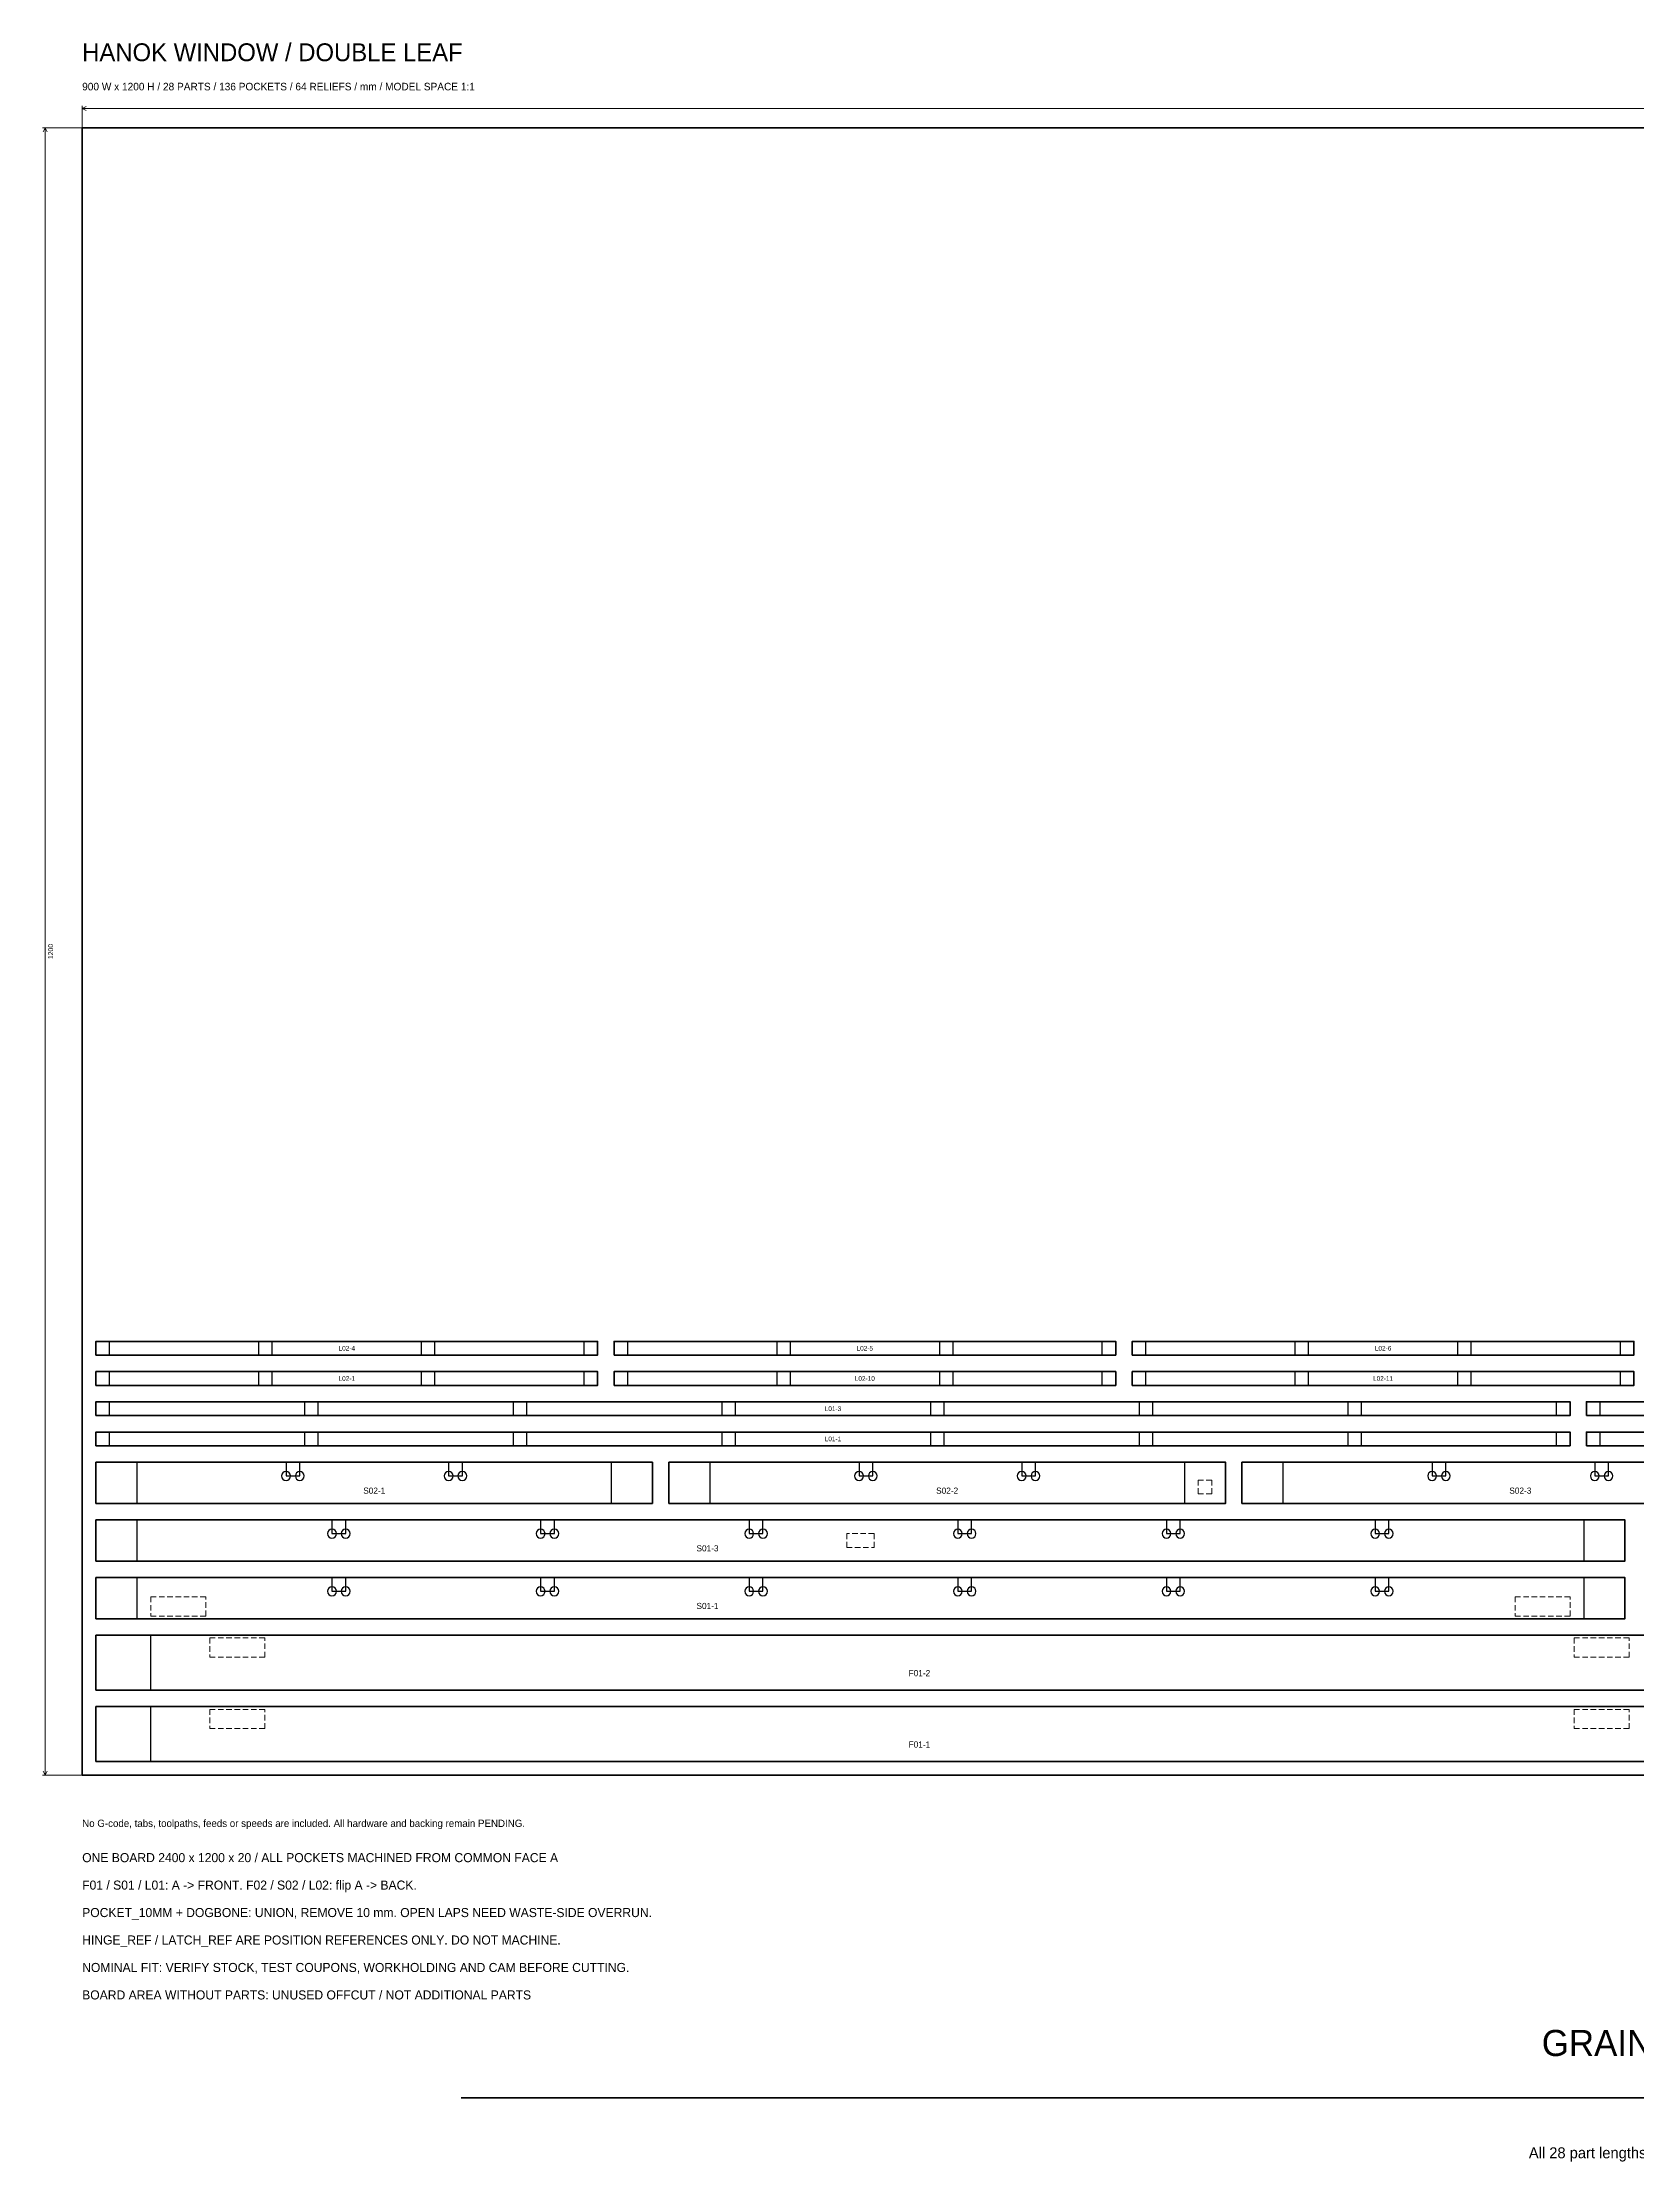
# Model space of a CAD drawing. Header units: millimetres. Extents: x -29 to 4100, y -456 to 1390.
# Drawn here: x -29 to 1133, y -281 to 1262 of the extents above; entities that cross this region are included whole.
import ezdxf
from ezdxf.enums import TextEntityAlignment as Align

# ---------------------------------------------------------------- set-up
doc = ezdxf.new("R2010")
doc.units = ezdxf.units.MM
doc.linetypes.add('REF_DASH', pattern=[6, 4, -2])
for name, color, linetype, lineweight in [('BOARD_BOUNDARY', 8, 'Continuous', 35), ('CUT_THROUGH', 7, 'Continuous', 35), ('DIMENSIONS', 3, 'Continuous', 18), ('DOGBONE', 6, 'Continuous', 25), ('GRAIN_DIRECTION', 3, 'Continuous', 35), ('HINGE_REF', 4, 'REF_DASH', 18), ('LATCH_REF', 4, 'REF_DASH', 18), ('NOTES', 7, 'Continuous', 18), ('PART_ID', 7, 'Continuous', 18), ('POCKET_10MM', 30, 'Continuous', 25)]:
    doc.layers.add(name, color=color, linetype=linetype, lineweight=lineweight)

msp = doc.modelspace()

# ---------------------------------------------------------------- linework, layer by layer
at = {"layer": 'BOARD_BOUNDARY'}
msp.add_lwpolyline([(0, 0), (2400, 0), (2400, 1200), (0, 1200)], close=True, dxfattribs=at)
at = {"layer": 'CUT_THROUGH'}
for points in [[(10, 306), (375.5, 306), (375.5, 316), (10, 316)], [(387.5, 306), (753, 306), (753, 316), (387.5, 316)], [(765, 306), (1130.5, 306), (1130.5, 316), (765, 316)], [(10, 284), (375.5, 284), (375.5, 294), (10, 294)], [(387.5, 284), (753, 284), (753, 294), (387.5, 294)], [(765, 284), (1130.5, 284), (1130.5, 294), (765, 294)], [(10, 262), (1084, 262), (1084, 272), (10, 272)], [(1096, 262), (2170, 262), (2170, 272), (1096, 272)], [(10, 240), (1084, 240), (1084, 250), (10, 250)], [(1096, 240), (2170, 240), (2170, 250), (1096, 250)], [(10, 198), (415.5, 198), (415.5, 228), (10, 228)], [(427.5, 198), (833, 198), (833, 228), (427.5, 228)], [(845, 198), (1250.5, 198), (1250.5, 228), (845, 228)], [(10, 156), (1124, 156), (1124, 186), (10, 186)], [(10, 114), (1124, 114), (1124, 144), (10, 144)], [(10, 62), (1210, 62), (1210, 102), (10, 102)], [(10, 10), (1210, 10), (1210, 50), (10, 50)]]:
    msp.add_lwpolyline(points, close=True, dxfattribs=at)
at = {"layer": 'DIMENSIONS'}
for p, q in [((0, 1200), (0, 1216)), ((0, 1214), (3, 1215.5)), ((0, 1214), (2400, 1214)), ((0, 1214), (3, 1212.5)), ((0, 1200), (-29, 1200)), ((-27, 1200), (-28.5, 1197)), ((-27, 0), (-27, 1200)), ((-27, 1200), (-25.5, 1197)), ((0, 0), (-29, 0)), ((-27, 0), (-28.5, 3)), ((-27, 0), (-25.5, 3))]:
    msp.add_line(p, q, dxfattribs=at)
at = {"layer": 'DOGBONE'}
for points in [[(151.7, 218, 1), (145.3, 218, 1)], [(161.7, 218, 1), (155.3, 218, 1)], [(270.2, 218, 1), (263.8, 218, 1)], [(280.2, 218, 1), (273.8, 218, 1)], [(569.2, 218, 1), (562.8, 218, 1)], [(579.2, 218, 1), (572.8, 218, 1)], [(687.7, 218, 1), (681.3, 218, 1)], [(697.7, 218, 1), (691.3, 218, 1)], [(986.7, 218, 1), (980.3, 218, 1)], [(996.7, 218, 1), (990.3, 218, 1)], [(1105.2, 218, 1), (1098.8, 218, 1)], [(1115.2, 218, 1), (1108.8, 218, 1)], [(185.2, 176, 1), (178.8, 176, 1)], [(195.2, 176, 1), (188.8, 176, 1)], [(337.2, 176, 1), (330.8, 176, 1)], [(347.2, 176, 1), (340.8, 176, 1)], [(489.2, 176, 1), (482.8, 176, 1)], [(499.2, 176, 1), (492.8, 176, 1)], [(641.2, 176, 1), (634.8, 176, 1)], [(651.2, 176, 1), (644.8, 176, 1)], [(793.2, 176, 1), (786.8, 176, 1)], [(803.2, 176, 1), (796.8, 176, 1)], [(945.2, 176, 1), (938.8, 176, 1)], [(955.2, 176, 1), (948.8, 176, 1)], [(185.2, 134, 1), (178.8, 134, 1)], [(195.2, 134, 1), (188.8, 134, 1)], [(337.2, 134, 1), (330.8, 134, 1)], [(347.2, 134, 1), (340.8, 134, 1)], [(489.2, 134, 1), (482.8, 134, 1)], [(499.2, 134, 1), (492.8, 134, 1)], [(641.2, 134, 1), (634.8, 134, 1)], [(651.2, 134, 1), (644.8, 134, 1)], [(793.2, 134, 1), (786.8, 134, 1)], [(803.2, 134, 1), (796.8, 134, 1)], [(945.2, 134, 1), (938.8, 134, 1)], [(955.2, 134, 1), (948.8, 134, 1)]]:
    msp.add_lwpolyline(points, format="xyb", close=True, dxfattribs=at)
at = {"layer": 'GRAIN_DIRECTION'}
msp.add_line((276, -235), (2124, -235), dxfattribs=at)
at = {"layer": 'HINGE_REF'}
for points in [[(90, 130), (50, 130), (50, 116), (90, 116)], [(1084, 130), (1044, 130), (1044, 116), (1084, 116)], [(93, 86), (133, 86), (133, 100), (93, 100)], [(1087, 86), (1127, 86), (1127, 100), (1087, 100)], [(133, 48), (93, 48), (93, 34), (133, 34)], [(1127, 48), (1087, 48), (1087, 34), (1127, 34)]]:
    msp.add_lwpolyline(points, close=True, dxfattribs=at)
at = {"layer": 'LATCH_REF'}
for points in [[(823, 215), (823, 205), (813, 205), (813, 215)], [(577, 176), (557, 176), (557, 166), (577, 166)]]:
    msp.add_lwpolyline(points, close=True, dxfattribs=at)
at = {"layer": 'POCKET_10MM'}
for points in [[(10, 306), (20, 306), (20, 316), (10, 316)], [(128.5, 306), (138.5, 306), (138.5, 316), (128.5, 316)], [(247, 306), (257, 306), (257, 316), (247, 316)], [(365.5, 306), (375.5, 306), (375.5, 316), (365.5, 316)], [(387.5, 306), (397.5, 306), (397.5, 316), (387.5, 316)], [(506, 306), (516, 306), (516, 316), (506, 316)], [(624.5, 306), (634.5, 306), (634.5, 316), (624.5, 316)], [(743, 306), (753, 306), (753, 316), (743, 316)], [(765, 306), (775, 306), (775, 316), (765, 316)], [(883.5, 306), (893.5, 306), (893.5, 316), (883.5, 316)], [(1002, 306), (1012, 306), (1012, 316), (1002, 316)], [(1120.5, 306), (1130.5, 306), (1130.5, 316), (1120.5, 316)], [(10, 284), (20, 284), (20, 294), (10, 294)], [(128.5, 284), (138.5, 284), (138.5, 294), (128.5, 294)], [(247, 284), (257, 284), (257, 294), (247, 294)], [(365.5, 284), (375.5, 284), (375.5, 294), (365.5, 294)], [(387.5, 284), (397.5, 284), (397.5, 294), (387.5, 294)], [(506, 284), (516, 284), (516, 294), (506, 294)], [(624.5, 284), (634.5, 284), (634.5, 294), (624.5, 294)], [(743, 284), (753, 284), (753, 294), (743, 294)], [(765, 284), (775, 284), (775, 294), (765, 294)], [(883.5, 284), (893.5, 284), (893.5, 294), (883.5, 294)], [(1002, 284), (1012, 284), (1012, 294), (1002, 294)], [(1120.5, 284), (1130.5, 284), (1130.5, 294), (1120.5, 294)], [(10, 262), (20, 262), (20, 272), (10, 272)], [(162, 262), (172, 262), (172, 272), (162, 272)], [(314, 262), (324, 262), (324, 272), (314, 272)], [(466, 262), (476, 262), (476, 272), (466, 272)], [(618, 262), (628, 262), (628, 272), (618, 272)], [(770, 262), (780, 262), (780, 272), (770, 272)], [(922, 262), (932, 262), (932, 272), (922, 272)], [(1074, 262), (1084, 262), (1084, 272), (1074, 272)], [(1096, 262), (1106, 262), (1106, 272), (1096, 272)], [(10, 240), (20, 240), (20, 250), (10, 250)], [(162, 240), (172, 240), (172, 250), (162, 250)], [(314, 240), (324, 240), (324, 250), (314, 250)], [(466, 240), (476, 240), (476, 250), (466, 250)], [(618, 240), (628, 240), (628, 250), (618, 250)], [(770, 240), (780, 240), (780, 250), (770, 250)], [(922, 240), (932, 240), (932, 250), (922, 250)], [(1074, 240), (1084, 240), (1084, 250), (1074, 250)], [(1096, 240), (1106, 240), (1106, 250), (1096, 250)], [(10, 198), (40, 198), (40, 228), (10, 228)], [(148.5, 218), (158.5, 218), (158.5, 228), (148.5, 228)], [(267, 218), (277, 218), (277, 228), (267, 228)], [(385.5, 198), (415.5, 198), (415.5, 228), (385.5, 228)], [(427.5, 198), (457.5, 198), (457.5, 228), (427.5, 228)], [(566, 218), (576, 218), (576, 228), (566, 228)], [(684.5, 218), (694.5, 218), (694.5, 228), (684.5, 228)], [(803, 198), (833, 198), (833, 228), (803, 228)], [(845, 198), (875, 198), (875, 228), (845, 228)], [(983.5, 218), (993.5, 218), (993.5, 228), (983.5, 228)], [(1102, 218), (1112, 218), (1112, 228), (1102, 228)], [(10, 156), (40, 156), (40, 186), (10, 186)], [(182, 176), (192, 176), (192, 186), (182, 186)], [(334, 176), (344, 176), (344, 186), (334, 186)], [(486, 176), (496, 176), (496, 186), (486, 186)], [(638, 176), (648, 176), (648, 186), (638, 186)], [(790, 176), (800, 176), (800, 186), (790, 186)], [(942, 176), (952, 176), (952, 186), (942, 186)], [(1094, 156), (1124, 156), (1124, 186), (1094, 186)], [(10, 114), (40, 114), (40, 144), (10, 144)], [(182, 134), (192, 134), (192, 144), (182, 144)], [(334, 134), (344, 134), (344, 144), (334, 144)], [(486, 134), (496, 134), (496, 144), (486, 144)], [(638, 134), (648, 134), (648, 144), (638, 144)], [(790, 134), (800, 134), (800, 144), (790, 144)], [(942, 134), (952, 134), (952, 144), (942, 144)], [(1094, 114), (1124, 114), (1124, 144), (1094, 144)], [(10, 62), (50, 62), (50, 102), (10, 102)], [(10, 10), (50, 10), (50, 50), (10, 50)]]:
    msp.add_lwpolyline(points, close=True, dxfattribs=at)

# ---------------------------------------------------------------- texts
at = {"layer": 'DIMENSIONS'}
msp.add_text('1200', height=3.6, rotation=90, dxfattribs=at).set_placement((-23, 600), align=Align.MIDDLE_CENTER)
at = {"layer": 'GRAIN_DIRECTION'}
msp.add_text('GRAIN DIRECTION  +X', height=19, dxfattribs=at).set_placement((1200, -195), align=Align.MIDDLE_CENTER)
at = {"layer": 'NOTES'}
for s, height, p in [('HANOK WINDOW / DOUBLE LEAF', 13, (0, 1255)), ('900 W x 1200 H / 28 PARTS / 136 POCKETS / 64 RELIEFS / mm / MODEL SPACE 1:1', 5.5, (0, 1230)), ('No G-code, tabs, toolpaths, feeds or speeds are included. All hardware and backing remain PENDING.', 5.3, (0, -35)), ('ONE BOARD 2400 x 1200 x 20 / ALL POCKETS MACHINED FROM COMMON FACE A', 6.6, (0, -60)), ('F01 / S01 / L01: A -> FRONT. F02 / S02 / L02: flip A -> BACK.', 6.6, (0, -80)), ('POCKET_10MM + DOGBONE: UNION, REMOVE 10 mm. OPEN LAPS NEED WASTE-SIDE OVERRUN.', 6.6, (0, -100)), ('HINGE_REF / LATCH_REF ARE POSITION REFERENCES ONLY. DO NOT MACHINE.', 6.6, (0, -120)), ('NOMINAL FIT: VERIFY STOCK, TEST COUPONS, WORKHOLDING AND CAM BEFORE CUTTING.', 6.6, (0, -140)), ('BOARD AREA WITHOUT PARTS: UNUSED OFFCUT / NOT ADDITIONAL PARTS', 6.6, (0, -160))]:
    msp.add_text(s, height=height, dxfattribs=at).set_placement(p, align=Align.MIDDLE_LEFT)
msp.add_text('All 28 part lengths run parallel to the 2400 mm grain direction.', height=8, dxfattribs=at).set_placement((1200, -275), align=Align.MIDDLE_CENTER)
at = {"layer": 'PART_ID'}
for s, height, p in [('L02-4', 3.4, (192.8, 311)), ('L02-5', 3.4, (570.2, 311)), ('L02-6', 3.4, (947.8, 311)), ('L02-1', 3.4, (192.8, 289)), ('L02-10', 3.4, (570.2, 289)), ('L02-11', 3.4, (947.8, 289)), ('L01-3', 3.4, (547, 267)), ('L01-1', 3.4, (547, 245)), ('S02-1', 4.5, (212.8, 207.3)), ('S02-2', 4.5, (630.2, 207.3)), ('S02-3', 4.5, (1047.8, 207.3)), ('S01-3', 4.5, (455.6, 165.3)), ('S01-1', 4.5, (455.6, 123.3)), ('F01-2', 4.5, (610, 74.4)), ('F01-1', 4.5, (610, 22.4))]:
    msp.add_text(s, height=height, dxfattribs=at).set_placement(p, align=Align.MIDDLE_CENTER)

doc.saveas('drawing.dxf')
